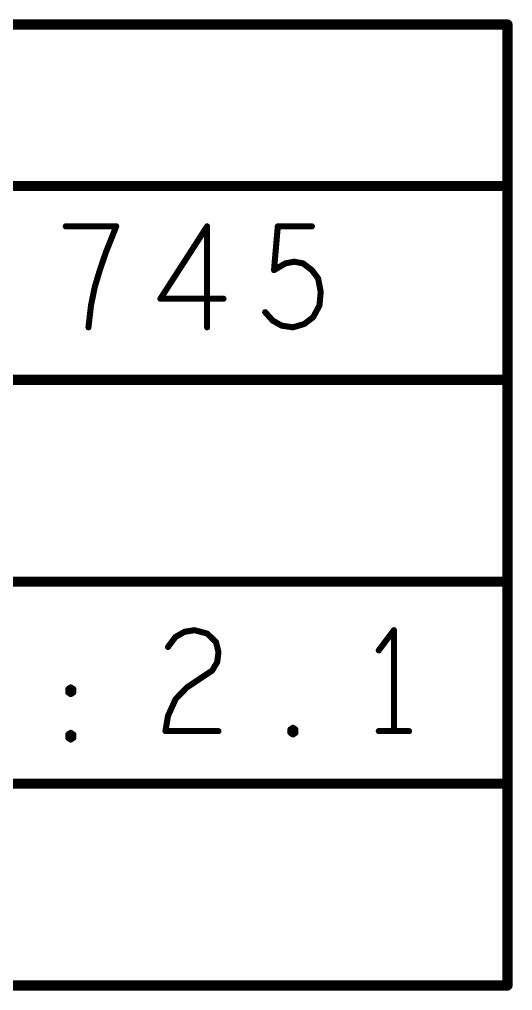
# Model space of a CAD drawing. Extents: x -1.14 to 4.53, y -2.04 to 6.
# Drawn here: x 3.92 to 4.408, y -2.04 to -1.078 of the extents above; entities that cross this region are included whole.
import ezdxf

# ---------------------------------------------------------------- set-up
doc = ezdxf.new("R2010")
doc.units = 0
doc.layers.get('0').update_dxf_attribs({"linetype": 'CONTINUOUS'})
doc.layers.add('ASPR', color=6, linetype='CONTINUOUS')
doc.layers.add('ASSE', color=1, linetype='CONTINUOUS')

# ---------------------------------------------------------------- blocks, each defined once
blk = doc.blocks.new('ROUND_2')
at = {"const_width": 0.005}
blk.add_lwpolyline([(-0.0025, 0, 1), (0.0025, 0, 1)], format="xyb", close=True, dxfattribs=at)
blk = doc.blocks.new('ROUND_1')
at = {"const_width": 0.003}
blk.add_lwpolyline([(-0.0015, 0, 1), (0.0015, 0, 1)], format="xyb", close=True, dxfattribs=at)

msp = doc.modelspace()

# ---------------------------------------------------------------- linework, layer by layer
at = {"layer": 'ASPR'}
for points, const_width in [([(0.2481, -1.08325), (4.4031, -1.08325)], 0.01), ([(4.4031, -1.08325), (4.4031, -2.03525)], 0.01), ([(0.2481, -1.24325), (4.4031, -1.24325)], 0.01), ([(4.0156, -1.28325), (3.9656, -1.28325)], 0.006), ([(4.0056, -1.30825), (4.0156, -1.28325)], 0.006), ([(4.1056, -1.28325), (4.05935, -1.35492)], 0.006), ([(4.1056, -1.38325), (4.1056, -1.28325)], 0.006), ([(4.17185, -1.32659), (4.1756, -1.28325)], 0.006), ([(4.1756, -1.28325), (4.20935, -1.28325)], 0.006), ([(3.99935, -1.32659), (4.0056, -1.30825)], 0.006), ([(4.1831, -1.31992), (4.17185, -1.32659)], 0.006), ([(4.19185, -1.31825), (4.1831, -1.31992)], 0.006), ([(4.2006, -1.31992), (4.19185, -1.31825)], 0.006), ([(4.20935, -1.32659), (4.2006, -1.31992)], 0.006), ([(3.99435, -1.34325), (3.99935, -1.32659)], 0.006), ([(4.2156, -1.33492), (4.20935, -1.32659)], 0.006), ([(4.2181, -1.34825), (4.2156, -1.33492)], 0.006), ([(3.9906, -1.36159), (3.99435, -1.34325)], 0.006), ([(4.21685, -1.36159), (4.2181, -1.34825)], 0.006), ([(4.05935, -1.35492), (4.12185, -1.35492)], 0.006), ([(3.9881, -1.38325), (3.9906, -1.36159)], 0.006), ([(4.1631, -1.36826), (4.1706, -1.37659)], 0.006), ([(4.2106, -1.37325), (4.21685, -1.36159)], 0.006), ([(4.1706, -1.37659), (4.17935, -1.38159)], 0.006), ([(4.20185, -1.37992), (4.2106, -1.37325)], 0.006), ([(4.17935, -1.38159), (4.1906, -1.38325)], 0.006), ([(4.1906, -1.38325), (4.20185, -1.37992)], 0.006), ([(0.2481, -1.43525), (4.4031, -1.43525)], 0.01), ([(0.2481, -1.63525), (4.4031, -1.63525)], 0.01), ([(4.07435, -1.68992), (4.0831, -1.68492)], 0.006), ([(4.0831, -1.68492), (4.0931, -1.68325)], 0.006), ([(4.0931, -1.68325), (4.1056, -1.68658)], 0.006), ([(4.2906, -1.68325), (4.2756, -1.70325)], 0.006), ([(4.2906, -1.78325), (4.2906, -1.68325)], 0.006), ([(4.06685, -1.69992), (4.07435, -1.68992)], 0.006), ([(4.1056, -1.68658), (4.11435, -1.69492)], 0.006), ([(4.11435, -1.69492), (4.11685, -1.70492)], 0.006), ([(4.11685, -1.70492), (4.1156, -1.71492)], 0.006), ([(4.1156, -1.71492), (4.1106, -1.72325)], 0.006), ([(4.1106, -1.72325), (4.0856, -1.73992)], 0.006), ([(3.9681, -1.74159), (3.9706, -1.73992)], 0.006), ([(3.9681, -1.74492), (3.9681, -1.74159)], 0.006), ([(3.9706, -1.73992), (3.9731, -1.74159)], 0.006), ([(3.9731, -1.74159), (3.9731, -1.74492)], 0.006), ([(4.0856, -1.73992), (4.07435, -1.75159)], 0.006), ([(3.9706, -1.74659), (3.9681, -1.74492)], 0.006), ([(3.9731, -1.74492), (3.9706, -1.74659)], 0.006), ([(4.07435, -1.75159), (4.06685, -1.76826)], 0.006), ([(4.06685, -1.76826), (4.06435, -1.78325)], 0.006), ([(4.1881, -1.78159), (4.1906, -1.77992)], 0.006), ([(4.1881, -1.78492), (4.1881, -1.78159)], 0.006), ([(4.1906, -1.77992), (4.1931, -1.78159)], 0.006), ([(4.1931, -1.78159), (4.1931, -1.78492)], 0.006), ([(3.9681, -1.78659), (3.9706, -1.78492)], 0.006), ([(3.9681, -1.78992), (3.9681, -1.78659)], 0.006), ([(3.9706, -1.79158), (3.9681, -1.78992)], 0.006), ([(3.9706, -1.78492), (3.9731, -1.78659)], 0.006), ([(3.9731, -1.78992), (3.9706, -1.79158)], 0.006), ([(3.9731, -1.78659), (3.9731, -1.78992)], 0.006), ([(4.06435, -1.78325), (4.11685, -1.78325)], 0.006), ([(4.1906, -1.78658), (4.1881, -1.78492)], 0.006), ([(4.1931, -1.78492), (4.1906, -1.78658)], 0.006), ([(4.2756, -1.78325), (4.3056, -1.78325)], 0.006), ([(0.2481, -1.83525), (4.4031, -1.83525)], 0.01), ([(0.2481, -2.03525), (4.4031, -2.03525)], 0.01)]:
    msp.add_lwpolyline(points, dxfattribs=dict(at, const_width=const_width))
at = {"layer": 'ASSE'}
for points, const_width in [([(0.2481, -1.08325), (4.4031, -1.08325)], 0.01), ([(4.4031, -1.08325), (4.4031, -2.03525)], 0.01), ([(0.2481, -1.24325), (4.4031, -1.24325)], 0.01), ([(4.0156, -1.28325), (3.9656, -1.28325)], 0.006), ([(4.0056, -1.30825), (4.0156, -1.28325)], 0.006), ([(4.1056, -1.28325), (4.05935, -1.35492)], 0.006), ([(4.1056, -1.38325), (4.1056, -1.28325)], 0.006), ([(4.17185, -1.32659), (4.1756, -1.28325)], 0.006), ([(4.1756, -1.28325), (4.20935, -1.28325)], 0.006), ([(3.99935, -1.32659), (4.0056, -1.30825)], 0.006), ([(4.1831, -1.31992), (4.17185, -1.32659)], 0.006), ([(4.19185, -1.31825), (4.1831, -1.31992)], 0.006), ([(4.2006, -1.31992), (4.19185, -1.31825)], 0.006), ([(4.20935, -1.32659), (4.2006, -1.31992)], 0.006), ([(3.99435, -1.34325), (3.99935, -1.32659)], 0.006), ([(4.2156, -1.33492), (4.20935, -1.32659)], 0.006), ([(4.2181, -1.34825), (4.2156, -1.33492)], 0.006), ([(3.9906, -1.36159), (3.99435, -1.34325)], 0.006), ([(4.21685, -1.36159), (4.2181, -1.34825)], 0.006), ([(4.05935, -1.35492), (4.12185, -1.35492)], 0.006), ([(3.9881, -1.38325), (3.9906, -1.36159)], 0.006), ([(4.1631, -1.36826), (4.1706, -1.37659)], 0.006), ([(4.2106, -1.37325), (4.21685, -1.36159)], 0.006), ([(4.1706, -1.37659), (4.17935, -1.38159)], 0.006), ([(4.20185, -1.37992), (4.2106, -1.37325)], 0.006), ([(4.17935, -1.38159), (4.1906, -1.38325)], 0.006), ([(4.1906, -1.38325), (4.20185, -1.37992)], 0.006), ([(0.2481, -1.43525), (4.4031, -1.43525)], 0.01), ([(0.2481, -1.63525), (4.4031, -1.63525)], 0.01), ([(4.07435, -1.68992), (4.0831, -1.68492)], 0.006), ([(4.0831, -1.68492), (4.0931, -1.68325)], 0.006), ([(4.0931, -1.68325), (4.1056, -1.68658)], 0.006), ([(4.2906, -1.68325), (4.2756, -1.70325)], 0.006), ([(4.2906, -1.78325), (4.2906, -1.68325)], 0.006), ([(4.06685, -1.69992), (4.07435, -1.68992)], 0.006), ([(4.1056, -1.68658), (4.11435, -1.69492)], 0.006), ([(4.11435, -1.69492), (4.11685, -1.70492)], 0.006), ([(4.11685, -1.70492), (4.1156, -1.71492)], 0.006), ([(4.1156, -1.71492), (4.1106, -1.72325)], 0.006), ([(4.1106, -1.72325), (4.0856, -1.73992)], 0.006), ([(3.9681, -1.74159), (3.9706, -1.73992)], 0.006), ([(3.9681, -1.74492), (3.9681, -1.74159)], 0.006), ([(3.9706, -1.73992), (3.9731, -1.74159)], 0.006), ([(3.9731, -1.74159), (3.9731, -1.74492)], 0.006), ([(4.0856, -1.73992), (4.07435, -1.75159)], 0.006), ([(3.9706, -1.74659), (3.9681, -1.74492)], 0.006), ([(3.9731, -1.74492), (3.9706, -1.74659)], 0.006), ([(4.07435, -1.75159), (4.06685, -1.76826)], 0.006), ([(4.06685, -1.76826), (4.06435, -1.78325)], 0.006), ([(4.1881, -1.78159), (4.1906, -1.77992)], 0.006), ([(4.1881, -1.78492), (4.1881, -1.78159)], 0.006), ([(4.1906, -1.77992), (4.1931, -1.78159)], 0.006), ([(4.1931, -1.78159), (4.1931, -1.78492)], 0.006), ([(3.9681, -1.78659), (3.9706, -1.78492)], 0.006), ([(3.9681, -1.78992), (3.9681, -1.78659)], 0.006), ([(3.9706, -1.79158), (3.9681, -1.78992)], 0.006), ([(3.9706, -1.78492), (3.9731, -1.78659)], 0.006), ([(3.9731, -1.78992), (3.9706, -1.79158)], 0.006), ([(3.9731, -1.78659), (3.9731, -1.78992)], 0.006), ([(4.06435, -1.78325), (4.11685, -1.78325)], 0.006), ([(4.1906, -1.78658), (4.1881, -1.78492)], 0.006), ([(4.1931, -1.78492), (4.1906, -1.78658)], 0.006), ([(4.2756, -1.78325), (4.3056, -1.78325)], 0.006), ([(0.2481, -1.83525), (4.4031, -1.83525)], 0.01), ([(0.2481, -2.03525), (4.4031, -2.03525)], 0.01)]:
    msp.add_lwpolyline(points, dxfattribs=dict(at, const_width=const_width))

# ---------------------------------------------------------------- block references
at = {"layer": 'ASPR'}
for name, p in [('ROUND_2', (4.4031, -1.08325)), ('ROUND_2', (4.4031, -1.08325)), ('ROUND_2', (4.4031, -1.24325)), ('ROUND_1', (3.9656, -1.28325)), ('ROUND_1', (4.0156, -1.28325)), ('ROUND_1', (4.0156, -1.28325)), ('ROUND_1', (4.1056, -1.28325)), ('ROUND_1', (4.1056, -1.28325)), ('ROUND_1', (4.1756, -1.28325)), ('ROUND_1', (4.1756, -1.28325)), ('ROUND_1', (4.20935, -1.28325)), ('ROUND_1', (4.0056, -1.30825)), ('ROUND_1', (4.0056, -1.30825)), ('ROUND_1', (4.1831, -1.31992)), ('ROUND_1', (4.1831, -1.31992)), ('ROUND_1', (4.19185, -1.31825)), ('ROUND_1', (4.19185, -1.31825)), ('ROUND_1', (4.2006, -1.31992)), ('ROUND_1', (4.2006, -1.31992)), ('ROUND_1', (3.99935, -1.32659)), ('ROUND_1', (3.99935, -1.32659)), ('ROUND_1', (4.17185, -1.32659)), ('ROUND_1', (4.17185, -1.32659)), ('ROUND_1', (4.20935, -1.32659)), ('ROUND_1', (4.20935, -1.32659)), ('ROUND_1', (4.2156, -1.33492)), ('ROUND_1', (4.2156, -1.33492)), ('ROUND_1', (3.99435, -1.34325)), ('ROUND_1', (3.99435, -1.34325)), ('ROUND_1', (4.2181, -1.34825)), ('ROUND_1', (4.2181, -1.34825)), ('ROUND_1', (4.05935, -1.35492)), ('ROUND_1', (4.05935, -1.35492)), ('ROUND_1', (4.12185, -1.35492)), ('ROUND_1', (3.9906, -1.36159)), ('ROUND_1', (3.9906, -1.36159)), ('ROUND_1', (4.1631, -1.36826)), ('ROUND_1', (4.21685, -1.36159)), ('ROUND_1', (4.21685, -1.36159)), ('ROUND_1', (4.1706, -1.37659)), ('ROUND_1', (4.1706, -1.37659)), ('ROUND_1', (4.2106, -1.37325)), ('ROUND_1', (4.2106, -1.37325)), ('ROUND_1', (3.9881, -1.38325)), ('ROUND_1', (4.1056, -1.38325)), ('ROUND_1', (4.17935, -1.38159)), ('ROUND_1', (4.17935, -1.38159)), ('ROUND_1', (4.1906, -1.38325)), ('ROUND_1', (4.1906, -1.38325)), ('ROUND_1', (4.20185, -1.37992)), ('ROUND_1', (4.20185, -1.37992)), ('ROUND_2', (4.4031, -1.43525)), ('ROUND_2', (4.4031, -1.63525)), ('ROUND_1', (4.0831, -1.68492)), ('ROUND_1', (4.0831, -1.68492)), ('ROUND_1', (4.0931, -1.68325)), ('ROUND_1', (4.0931, -1.68325)), ('ROUND_1', (4.2906, -1.68325)), ('ROUND_1', (4.2906, -1.68325)), ('ROUND_1', (4.07435, -1.68992)), ('ROUND_1', (4.07435, -1.68992)), ('ROUND_1', (4.1056, -1.68658)), ('ROUND_1', (4.1056, -1.68658)), ('ROUND_1', (4.11435, -1.69492)), ('ROUND_1', (4.11435, -1.69492)), ('ROUND_1', (4.06685, -1.69992)), ('ROUND_1', (4.11685, -1.70492)), ('ROUND_1', (4.11685, -1.70492)), ('ROUND_1', (4.2756, -1.70325)), ('ROUND_1', (4.1156, -1.71492)), ('ROUND_1', (4.1156, -1.71492)), ('ROUND_1', (4.1106, -1.72325)), ('ROUND_1', (4.1106, -1.72325)), ('ROUND_1', (3.9681, -1.74159)), ('ROUND_1', (3.9681, -1.74159)), ('ROUND_1', (3.9706, -1.73992)), ('ROUND_1', (3.9706, -1.73992)), ('ROUND_1', (3.9731, -1.74159)), ('ROUND_1', (3.9731, -1.74159)), ('ROUND_1', (4.0856, -1.73992)), ('ROUND_1', (4.0856, -1.73992)), ('ROUND_1', (3.9681, -1.74492)), ('ROUND_1', (3.9681, -1.74492)), ('ROUND_1', (3.9706, -1.74659)), ('ROUND_1', (3.9706, -1.74659)), ('ROUND_1', (3.9731, -1.74492)), ('ROUND_1', (3.9731, -1.74492)), ('ROUND_1', (4.07435, -1.75159)), ('ROUND_1', (4.07435, -1.75159)), ('ROUND_1', (4.06685, -1.76826)), ('ROUND_1', (4.06685, -1.76826)), ('ROUND_1', (4.1881, -1.78159)), ('ROUND_1', (4.1881, -1.78159)), ('ROUND_1', (4.1906, -1.77992)), ('ROUND_1', (4.1906, -1.77992)), ('ROUND_1', (4.1931, -1.78159)), ('ROUND_1', (4.1931, -1.78159)), ('ROUND_1', (3.9681, -1.78659)), ('ROUND_1', (3.9681, -1.78659)), ('ROUND_1', (3.9681, -1.78992)), ('ROUND_1', (3.9681, -1.78992)), ('ROUND_1', (3.9706, -1.78492)), ('ROUND_1', (3.9706, -1.78492)), ('ROUND_1', (3.9706, -1.79158)), ('ROUND_1', (3.9706, -1.79158)), ('ROUND_1', (3.9731, -1.78659)), ('ROUND_1', (3.9731, -1.78659)), ('ROUND_1', (3.9731, -1.78992)), ('ROUND_1', (3.9731, -1.78992)), ('ROUND_1', (4.06435, -1.78325)), ('ROUND_1', (4.06435, -1.78325)), ('ROUND_1', (4.11685, -1.78325)), ('ROUND_1', (4.1881, -1.78492)), ('ROUND_1', (4.1881, -1.78492)), ('ROUND_1', (4.1906, -1.78658)), ('ROUND_1', (4.1906, -1.78658)), ('ROUND_1', (4.1931, -1.78492)), ('ROUND_1', (4.1931, -1.78492)), ('ROUND_1', (4.2756, -1.78325)), ('ROUND_1', (4.2906, -1.78325)), ('ROUND_1', (4.3056, -1.78325)), ('ROUND_2', (4.4031, -1.83525)), ('ROUND_2', (4.4031, -2.03525)), ('ROUND_2', (4.4031, -2.03525))]:
    msp.add_blockref(name, p, dxfattribs=at)
at = {"layer": 'ASSE'}
for name, p in [('ROUND_2', (4.4031, -1.08325)), ('ROUND_2', (4.4031, -1.08325)), ('ROUND_2', (4.4031, -1.24325)), ('ROUND_1', (3.9656, -1.28325)), ('ROUND_1', (4.0156, -1.28325)), ('ROUND_1', (4.0156, -1.28325)), ('ROUND_1', (4.1056, -1.28325)), ('ROUND_1', (4.1056, -1.28325)), ('ROUND_1', (4.1756, -1.28325)), ('ROUND_1', (4.1756, -1.28325)), ('ROUND_1', (4.20935, -1.28325)), ('ROUND_1', (4.0056, -1.30825)), ('ROUND_1', (4.0056, -1.30825)), ('ROUND_1', (4.1831, -1.31992)), ('ROUND_1', (4.1831, -1.31992)), ('ROUND_1', (4.19185, -1.31825)), ('ROUND_1', (4.19185, -1.31825)), ('ROUND_1', (4.2006, -1.31992)), ('ROUND_1', (4.2006, -1.31992)), ('ROUND_1', (3.99935, -1.32659)), ('ROUND_1', (3.99935, -1.32659)), ('ROUND_1', (4.17185, -1.32659)), ('ROUND_1', (4.17185, -1.32659)), ('ROUND_1', (4.20935, -1.32659)), ('ROUND_1', (4.20935, -1.32659)), ('ROUND_1', (4.2156, -1.33492)), ('ROUND_1', (4.2156, -1.33492)), ('ROUND_1', (3.99435, -1.34325)), ('ROUND_1', (3.99435, -1.34325)), ('ROUND_1', (4.2181, -1.34825)), ('ROUND_1', (4.2181, -1.34825)), ('ROUND_1', (4.05935, -1.35492)), ('ROUND_1', (4.05935, -1.35492)), ('ROUND_1', (4.12185, -1.35492)), ('ROUND_1', (3.9906, -1.36159)), ('ROUND_1', (3.9906, -1.36159)), ('ROUND_1', (4.1631, -1.36826)), ('ROUND_1', (4.21685, -1.36159)), ('ROUND_1', (4.21685, -1.36159)), ('ROUND_1', (4.1706, -1.37659)), ('ROUND_1', (4.1706, -1.37659)), ('ROUND_1', (4.2106, -1.37325)), ('ROUND_1', (4.2106, -1.37325)), ('ROUND_1', (3.9881, -1.38325)), ('ROUND_1', (4.1056, -1.38325)), ('ROUND_1', (4.17935, -1.38159)), ('ROUND_1', (4.17935, -1.38159)), ('ROUND_1', (4.1906, -1.38325)), ('ROUND_1', (4.1906, -1.38325)), ('ROUND_1', (4.20185, -1.37992)), ('ROUND_1', (4.20185, -1.37992)), ('ROUND_2', (4.4031, -1.43525)), ('ROUND_2', (4.4031, -1.63525)), ('ROUND_1', (4.0831, -1.68492)), ('ROUND_1', (4.0831, -1.68492)), ('ROUND_1', (4.0931, -1.68325)), ('ROUND_1', (4.0931, -1.68325)), ('ROUND_1', (4.2906, -1.68325)), ('ROUND_1', (4.2906, -1.68325)), ('ROUND_1', (4.07435, -1.68992)), ('ROUND_1', (4.07435, -1.68992)), ('ROUND_1', (4.1056, -1.68658)), ('ROUND_1', (4.1056, -1.68658)), ('ROUND_1', (4.11435, -1.69492)), ('ROUND_1', (4.11435, -1.69492)), ('ROUND_1', (4.06685, -1.69992)), ('ROUND_1', (4.11685, -1.70492)), ('ROUND_1', (4.11685, -1.70492)), ('ROUND_1', (4.2756, -1.70325)), ('ROUND_1', (4.1156, -1.71492)), ('ROUND_1', (4.1156, -1.71492)), ('ROUND_1', (4.1106, -1.72325)), ('ROUND_1', (4.1106, -1.72325)), ('ROUND_1', (3.9681, -1.74159)), ('ROUND_1', (3.9681, -1.74159)), ('ROUND_1', (3.9706, -1.73992)), ('ROUND_1', (3.9706, -1.73992)), ('ROUND_1', (3.9731, -1.74159)), ('ROUND_1', (3.9731, -1.74159)), ('ROUND_1', (4.0856, -1.73992)), ('ROUND_1', (4.0856, -1.73992)), ('ROUND_1', (3.9681, -1.74492)), ('ROUND_1', (3.9681, -1.74492)), ('ROUND_1', (3.9706, -1.74659)), ('ROUND_1', (3.9706, -1.74659)), ('ROUND_1', (3.9731, -1.74492)), ('ROUND_1', (3.9731, -1.74492)), ('ROUND_1', (4.07435, -1.75159)), ('ROUND_1', (4.07435, -1.75159)), ('ROUND_1', (4.06685, -1.76826)), ('ROUND_1', (4.06685, -1.76826)), ('ROUND_1', (4.1881, -1.78159)), ('ROUND_1', (4.1881, -1.78159)), ('ROUND_1', (4.1906, -1.77992)), ('ROUND_1', (4.1906, -1.77992)), ('ROUND_1', (4.1931, -1.78159)), ('ROUND_1', (4.1931, -1.78159)), ('ROUND_1', (3.9681, -1.78659)), ('ROUND_1', (3.9681, -1.78659)), ('ROUND_1', (3.9681, -1.78992)), ('ROUND_1', (3.9681, -1.78992)), ('ROUND_1', (3.9706, -1.78492)), ('ROUND_1', (3.9706, -1.78492)), ('ROUND_1', (3.9706, -1.79158)), ('ROUND_1', (3.9706, -1.79158)), ('ROUND_1', (3.9731, -1.78659)), ('ROUND_1', (3.9731, -1.78659)), ('ROUND_1', (3.9731, -1.78992)), ('ROUND_1', (3.9731, -1.78992)), ('ROUND_1', (4.06435, -1.78325)), ('ROUND_1', (4.06435, -1.78325)), ('ROUND_1', (4.11685, -1.78325)), ('ROUND_1', (4.1881, -1.78492)), ('ROUND_1', (4.1881, -1.78492)), ('ROUND_1', (4.1906, -1.78658)), ('ROUND_1', (4.1906, -1.78658)), ('ROUND_1', (4.1931, -1.78492)), ('ROUND_1', (4.1931, -1.78492)), ('ROUND_1', (4.2756, -1.78325)), ('ROUND_1', (4.2906, -1.78325)), ('ROUND_1', (4.3056, -1.78325)), ('ROUND_2', (4.4031, -1.83525)), ('ROUND_2', (4.4031, -2.03525)), ('ROUND_2', (4.4031, -2.03525))]:
    msp.add_blockref(name, p, dxfattribs=at)

doc.saveas('drawing.dxf')
